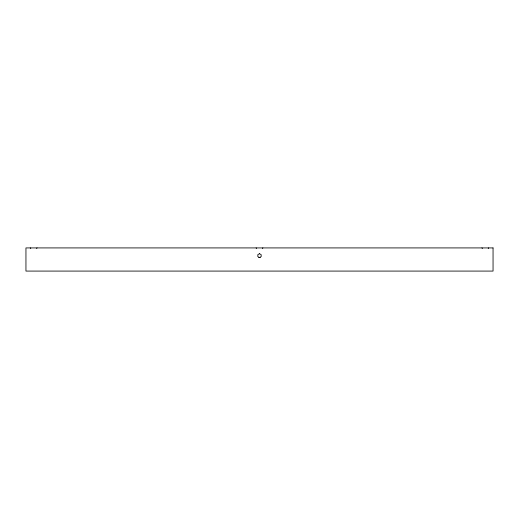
<?xml version="1.0" encoding="UTF-8"?>
<svg xmlns="http://www.w3.org/2000/svg" width="519" height="519" viewBox="0 0 519 519"><rect width="100%" height="100%" fill="white"/><g stroke="black" fill="none" stroke-linecap="round" stroke-linejoin="round"><path stroke-width="0.78" d="M36.564 248.4L37.05 247.92M262.393 248.4L262.88 247.92M488.223 248.4L488.71 247.92M258.773 257.567L260.227 257.567M481.95 247.92L482.436 248.4M256.12 247.92L256.607 248.4M30.29 247.92L30.777 248.4M259.5 253.707L257.826 254.673L257.826 256.607L259.5 257.567L261.174 256.607L261.174 254.673L259.5 253.707M493.05 247.92L25.95 247.92L25.95 271.08L493.05 271.08L493.05 247.92"/></g></svg>
